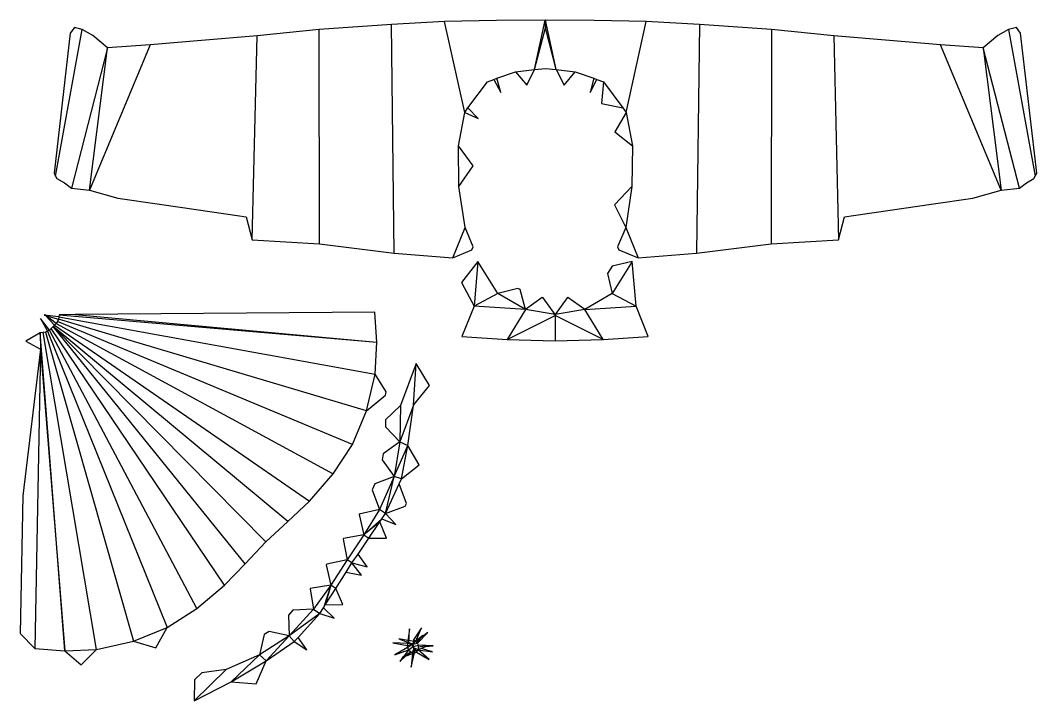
# Model space of a CAD drawing. Extents: x 8 to 1042, y 0 to 740.
# Drawn here: x 35.2 to 381.3, y 0 to 231.8 of the extents above; entities that cross this region are included whole.
import ezdxf

# ---------------------------------------------------------------- set-up
doc = ezdxf.new("R2010")
doc.units = 0

msp = doc.modelspace()

# ---------------------------------------------------------------- linework, layer by layer
at = {"layer": 'CutLine', "color": 8, "linetype": 'CONTINUOUS'}
for p, q in [((53.608489, 229.353473), (52.227906, 227.474831)), ((56.305497, 228.767934), (53.608489, 229.353473)), ((59.906753, 226.729265), (56.305497, 228.767934)), ((137.010624, 228.671594), (115.842353, 226.509945)), ((161.560489, 230.423143), (137.010624, 228.671594)), ((179.662327, 231.447917), (161.560489, 230.423143)), ((197.411036, 231.729232), (179.662327, 231.447917)), ((213.967229, 231.848593), (197.411036, 231.729232)), ((214.021366, 229.22984), (213.967229, 231.848593)), ((214.075485, 231.848593), (213.967763, 231.822743)), ((230.63177, 231.72934), (214.075485, 231.848593)), ((248.38039, 231.448052), (230.63177, 231.72934)), ((266.471965, 230.423143), (248.38039, 231.448052)), ((291.029241, 228.671707), (266.471965, 230.423143)), ((312.197473, 226.510102), (291.029241, 228.671707)), ((371.731727, 228.766803), (368.130461, 226.728095)), ((374.423406, 229.351973), (371.731727, 228.766803)), ((375.803523, 227.472989), (374.423406, 229.351973)), ((52.227906, 227.474831), (46.712339, 179.80929)), ((64.928705, 222.463289), (59.906753, 226.729265)), ((115.842353, 226.509945), (96.871385, 224.969356)), ((331.163228, 224.968879), (312.197473, 226.510102)), ((368.130461, 226.728095), (363.108706, 222.461888)), ((381.325332, 179.808251), (375.803523, 227.472989)), ((79.452173, 223.538426), (64.928705, 222.463289)), ((96.871385, 224.969356), (79.452173, 223.538426)), ((348.582376, 223.537649), (331.163228, 224.968879)), ((363.108706, 222.461888), (348.582376, 223.537649)), ((207.653656, 209.720879), (210.364718, 215.060575)), ((210.364718, 215.060575), (214.02141, 215.427816)), ((214.02141, 215.427816), (217.678105, 215.060598)), ((217.678105, 215.060598), (220.382219, 209.721049)), ((194.289902, 210.903241), (196.449879, 211.655671)), ((196.449879, 211.655671), (198.824612, 207.218151)), ((197.519711, 212.079033), (203.815171, 214.317425)), ((198.824612, 207.218151), (197.519711, 212.079033)), ((203.815171, 214.317425), (207.653656, 209.720879)), ((220.382219, 209.721049), (224.215685, 214.317522)), ((224.215685, 214.317522), (230.523126, 212.079141)), ((230.523126, 212.079141), (229.218054, 207.218309)), ((229.218054, 207.218309), (231.592869, 211.65578)), ((231.592869, 211.65578), (233.752937, 210.903353)), ((187.628343, 202.004017), (194.289902, 210.903241)), ((233.752937, 210.903353), (233.072435, 203.460878)), ((191.159503, 198.343717), (187.628343, 202.004017)), ((233.072435, 203.460878), (240.402609, 202.004144)), ((240.402609, 202.004144), (241.495366, 200.487774)), ((184.374751, 189.077608), (186.547517, 200.487656)), ((186.547517, 200.487656), (191.159503, 198.343717)), ((241.495366, 200.487774), (237.663626, 193.851944)), ((237.663626, 193.851944), (243.657108, 189.077569)), ((189.460398, 182.21702), (184.374751, 189.077608)), ((243.657108, 189.077569), (243.496136, 175.232289)), ((184.546817, 175.232166), (189.460398, 182.21702)), ((46.712339, 179.80929), (47.20111, 178.693234)), ((47.20111, 178.693234), (47.635886, 177.947829)), ((47.635886, 177.947829), (50.21641, 176.435807)), ((377.822668, 176.434997), (380.397997, 177.946405)), ((380.397997, 177.946405), (380.836575, 178.692189)), ((380.836575, 178.692189), (381.325332, 179.808251)), ((50.21641, 176.435807), (52.593225, 174.682336)), ((52.593225, 174.682336), (58.763618, 173.998)), ((58.763618, 173.998), (68.455257, 171.289705)), ((186.642474, 161.201652), (184.546817, 175.232166)), ((243.496136, 175.232289), (237.503183, 168.955644)), ((359.583603, 171.289202), (369.270323, 173.996969)), ((369.270323, 173.996969), (375.440772, 174.680724)), ((375.440772, 174.680724), (377.822668, 176.434997)), ((68.455257, 171.289705), (82.619176, 169.216135)), ((345.414706, 169.215478), (359.583603, 171.289202)), ((82.619176, 169.216135), (95.844531, 167.266053)), ((95.844531, 167.266053), (109.053318, 165.29883)), ((237.503183, 168.955644), (241.400517, 161.20177)), ((318.985786, 165.298907), (332.189366, 167.265564)), ((332.189366, 167.265564), (345.414706, 169.215478)), ((109.053318, 165.29883), (112.168338, 164.856949)), ((112.168338, 164.856949), (114.193166, 157.089007)), ((313.846818, 157.089168), (315.864805, 164.856584)), ((315.864805, 164.856584), (318.985786, 165.298907)), ((189.412294, 154.695647), (186.642474, 161.201652)), ((241.400517, 161.20177), (238.630669, 154.695777)), ((114.193166, 157.089007), (137.079944, 155.716474)), ((290.960076, 155.716587), (313.846818, 157.089168)), ((137.079944, 155.716474), (162.50514, 152.443286)), ((162.50514, 152.443286), (182.474256, 150.853218)), ((182.474256, 150.853218), (188.98026, 153.623038)), ((188.98026, 153.623038), (189.412294, 154.695647)), ((238.630669, 154.695777), (239.062686, 153.623194)), ((239.062686, 153.623194), (245.568678, 150.853346)), ((245.568678, 150.853346), (265.527211, 152.443287)), ((265.527211, 152.443287), (290.960076, 155.716587)), ((191.043297, 149.672639), (185.407625, 142.50768)), ((197.835358, 138.706685), (191.043297, 149.672639)), ((243.590978, 149.672031), (236.707592, 148.053701)), ((244.910936, 134.484437), (243.590978, 149.672031)), ((236.707592, 148.053701), (235.181251, 145.589053)), ((235.181251, 145.589053), (236.799581, 138.705666)), ((185.407625, 142.50768), (189.735061, 134.484542)), ((204.672038, 140.512178), (197.835358, 138.706685)), ((205.406636, 140.084519), (204.672038, 140.512178)), ((207.212129, 133.247839), (205.406636, 140.084519)), ((236.799581, 138.705666), (227.422427, 133.247478)), ((212.971065, 137.350845), (207.212129, 133.247839)), ((213.226268, 137.307993), (212.971065, 137.350845)), ((217.3232, 131.557582), (213.226268, 137.307993)), ((221.419232, 137.308636), (217.318426, 131.550879)), ((221.662849, 137.349581), (221.419232, 137.308636)), ((227.422427, 133.247478), (221.662849, 137.349581)), ((43.816281, 131.293067), (43.431355, 131.587247)), ((43.431355, 131.587247), (43.698057, 131.307243)), ((53.93555, 131.618298), (48.442913, 131.431122)), ((155.972934, 132.393115), (53.93555, 131.618298)), ((156.624778, 122.15507), (155.972934, 132.393115)), ((189.735061, 134.484542), (185.593893, 124.125254)), ((217.317128, 131.549057), (217.323197, 131.207795)), ((249.052285, 124.125254), (244.910936, 134.484437)), ((45.165347, 126.310971), (42.035923, 130.230319)), ((42.035923, 130.230319), (44.514291, 125.870013)), ((48.342503, 130.750326), (43.361816, 131.347562)), ((43.361816, 131.347562), (48.181511, 129.956706)), ((43.772552, 131.229033), (46.890523, 127.955558)), ((47.416312, 128.541737), (43.977427, 131.169911)), ((47.868212, 129.188731), (47.416312, 128.541737)), ((48.181511, 129.956706), (47.868212, 129.188731)), ((48.442913, 131.431122), (48.342503, 130.750326)), ((41.997796, 125.327433), (37.028943, 122.523591)), ((42.94752, 125.413203), (41.997796, 125.327433)), ((43.742891, 125.56531), (42.94752, 125.413203)), ((44.514291, 125.870013), (43.742891, 125.56531)), ((45.761041, 126.835233), (45.165347, 126.310971)), ((46.441139, 127.473578), (45.761041, 126.835233)), ((46.890523, 127.955558), (46.441139, 127.473578)), ((37.028943, 122.523591), (42.059462, 119.831954)), ((156.098425, 111.317829), (156.624778, 122.15507)), ((185.593893, 124.125254), (200.983983, 123.073456)), ((200.983983, 123.073456), (217.323093, 122.581996)), ((217.323093, 122.581996), (233.662305, 123.073064)), ((233.662305, 123.073064), (249.052285, 124.125254)), ((42.059462, 119.831954), (36.104874, 69.844959)), ((170.044559, 114.871393), (164.646663, 100.614728)), ((174.543856, 107.450604), (170.044559, 114.871393)), ((159.80502, 105.296106), (156.098425, 111.317829)), ((169.066926, 100.718961), (174.543856, 107.450604)), ((153.112141, 98.769269), (159.529508, 104.138384)), ((159.529508, 104.138384), (159.80502, 105.296106)), ((164.646663, 100.614728), (159.588755, 95.673315)), ((167.213311, 86.997081), (169.066926, 100.718961)), ((148.320521, 87.342418), (153.112141, 98.769269)), ((159.588755, 95.673315), (159.560902, 93.282653)), ((159.560902, 93.282653), (164.502315, 88.224744)), ((141.717025, 77.287083), (148.320521, 87.342418)), ((164.502315, 88.224744), (158.75351, 84.107556)), ((171.028146, 80.350686), (167.213311, 86.997081)), ((158.75351, 84.107556), (158.422325, 82.104963)), ((158.422325, 82.104963), (162.539513, 76.356158)), ((165.022478, 75.590489), (171.028146, 80.350686)), ((133.70129, 68.012859), (141.717025, 77.287083)), ((162.539513, 76.356158), (155.925806, 73.854382)), ((155.925806, 73.854382), (154.997254, 71.795932)), ((164.279632, 73.882942), (165.022478, 75.590489)), ((166.720368, 67.246466), (164.279632, 73.882942)), ((36.104874, 69.844959), (35.209323, 22.904659)), ((154.997254, 71.795932), (157.49903, 65.182225)), ((126.339199, 61.066335), (133.70129, 68.012859)), ((159.615513, 63.792424), (166.251989, 66.23316)), ((166.251989, 66.23316), (166.720368, 67.246466)), ((150.622625, 63.534482), (150.558843, 63.430501)), ((150.558843, 63.430501), (152.206586, 56.554096)), ((157.49903, 65.182225), (150.622625, 63.534482)), ((163.069193, 60.000326), (159.615513, 63.792424)), ((118.817183, 54.083533), (126.339199, 61.066335)), ((157.661366, 60.964022), (158.310441, 61.914011)), ((159.954744, 55.405135), (157.661366, 60.964022)), ((158.310441, 61.914011), (163.069193, 60.000326)), ((152.206586, 56.554096), (145.264127, 55.211609)), ((150.231037, 49.965667), (153.941365, 55.413815)), ((153.941365, 55.413815), (159.954744, 55.405135)), ((111.761229, 46.646496), (118.817183, 54.083533)), ((145.264127, 55.211609), (145.116546, 54.993268)), ((145.116546, 54.993268), (146.459032, 48.050809)), ((153.272465, 45.592306), (150.231037, 49.965667)), ((104.725177, 39.354262), (111.761229, 46.646496)), ((139.551228, 46.540103), (139.415418, 46.328264)), ((139.415418, 46.328264), (140.926124, 39.42046)), ((146.459032, 48.050809), (139.551228, 46.540103)), ((151.410193, 42.763739), (148.122845, 46.955386)), ((148.122845, 46.955386), (153.272465, 45.592306)), ((142.659187, 38.277573), (146.190848, 43.829103)), ((146.190848, 43.829103), (151.410193, 42.763739)), ((95.361891, 31.442818), (104.725177, 39.354262)), ((133.958356, 38.216215), (133.881558, 38.107326)), ((133.881558, 38.107326), (135.085803, 31.139557)), ((140.926124, 39.42046), (133.958356, 38.216215)), ((145.040607, 32.752414), (142.659187, 38.277573)), ((85.234527, 24.955951), (95.361891, 31.442818)), ((138.40866, 31.68591), (139.024834, 32.657462)), ((142.047264, 28.070862), (138.40866, 31.68591)), ((139.024834, 32.657462), (145.040607, 32.752414)), ((128.021785, 30.823884), (126.497912, 29.157444)), ((126.497912, 29.157444), (126.813586, 22.093426)), ((135.085803, 31.139557), (128.021785, 30.823884)), ((129.774329, 21.480881), (137.198914, 29.744633)), ((137.198914, 29.744633), (142.047264, 28.070862)), ((81.376483, 17.991845), (85.234527, 24.955951)), ((167.771104, 24.466156), (167.040782, 19.513634)), ((167.531764, 19.4658), (167.771104, 24.466156)), ((171.864049, 24.882513), (169.085715, 20.699408)), ((169.934937, 20.323136), (171.864049, 24.882513)), ((35.209323, 22.904659), (40.113038, 17.810194)), ((118.19972, 22.513753), (116.686221, 15.606559)), ((119.906392, 23.606925), (118.19972, 22.513753)), ((126.813586, 22.093426), (119.906392, 23.606925)), ((132.789684, 17.384418), (129.774329, 21.480881)), ((167.192449, 20.542134), (164.148519, 21.080205)), ((164.148519, 21.080205), (167.107998, 19.969447)), ((172.312289, 22.201962), (169.874488, 20.275364)), ((170.231634, 19.880187), (172.312289, 22.201962)), ((170.424382, 19.655832), (173.958392, 23.215074)), ((173.958392, 23.215074), (171.823676, 21.656725)), ((40.113038, 17.810194), (50.331166, 17.041058)), ((55.939309, 12.247371), (61.173596, 17.446694)), ((61.173596, 17.446694), (73.754769, 20.292445)), ((73.754769, 20.292445), (81.376483, 17.991845)), ((118.884481, 13.600491), (128.49826, 20.11518)), ((128.49826, 20.11518), (132.789684, 17.384418)), ((167.040782, 19.513634), (162.033804, 19.710445)), ((162.033804, 19.710445), (166.971658, 18.858293)), ((167.116687, 18.084325), (162.718078, 15.674356)), ((162.718078, 15.674356), (167.440264, 17.364525)), ((167.440264, 17.364525), (165.668574, 14.987549)), ((166.971658, 18.858293), (167.116687, 18.084325)), ((168.37502, 19.090332), (167.531764, 19.4658)), ((167.547967, 19.804317), (168.72125, 19.363958)), ((169.093117, 20.206157), (167.580004, 20.473627)), ((168.901767, 19.506621), (168.37502, 19.090332)), ((168.849569, 19.315797), (168.963117, 18.464667)), ((169.085715, 20.699408), (169.093117, 20.206157)), ((169.169473, 18.031136), (169.840652, 17.106546)), ((170.769501, 18.949284), (170.424382, 19.655832)), ((174.415604, 14.017569), (170.638128, 17.327857)), ((170.638128, 17.327857), (175.615462, 16.703292)), ((170.652464, 17.396589), (174.146394, 18.777186)), ((175.782291, 18.73974), (170.769501, 18.949284)), ((174.146394, 18.777186), (170.797139, 18.275126)), ((175.615462, 16.703292), (171.766714, 17.836875)), ((173.256811, 18.425675), (175.782291, 18.73974)), ((50.331166, 17.041058), (55.939309, 12.247371)), ((116.686221, 15.606559), (105.356603, 10.589302)), ((164.441935, 13.341838), (166.385564, 15.206886)), ((165.625472, 14.929721), (164.441935, 13.341838)), ((168.660066, 16.506927), (165.374617, 14.838248)), ((165.374617, 14.838248), (169.455556, 16.326348)), ((166.706199, 15.514558), (168.062034, 16.815577)), ((168.062034, 16.815577), (168.781631, 16.444186)), ((168.259371, 11.459646), (169.459508, 16.325657)), ((168.742023, 16.066161), (168.259371, 11.459646)), ((169.459508, 16.325657), (169.46601, 16.927771)), ((169.459531, 16.327797), (170.080567, 16.554256)), ((169.840652, 17.106546), (169.465885, 16.916201)), ((169.46601, 16.927771), (169.56805, 16.968091)), ((170.080567, 16.554256), (174.415604, 14.017569)), ((105.356603, 10.589302), (97.064364, 9.532955)), ((115.518144, 5.752103), (118.884481, 13.600491)), ((94.513576, 7.069983), (94.389745, 0)), ((97.064364, 9.532955), (94.513576, 7.069983)), ((94.389745, 0), (107.009363, 6.480151)), ((107.009363, 6.480151), (115.518144, 5.752103))]:
    msp.add_line(p, q, dxfattribs=at)
at = {"layer": 'MountainLine', "color": 5, "linetype": 'CONTINUOUS'}
for p, q in [((137.079944, 155.716474), (137.010624, 228.671594)), ((162.50514, 152.443286), (161.560489, 230.423143)), ((186.547517, 200.487656), (179.662327, 231.447917)), ((210.364718, 215.060575), (214.021366, 229.22984)), ((214.075485, 231.848593), (214.021366, 229.22984)), ((217.678105, 215.060598), (214.021366, 229.22984)), ((241.495366, 200.487774), (248.38039, 231.448052)), ((266.471965, 230.423143), (265.527211, 152.443287)), ((291.029241, 228.671707), (290.960076, 155.716587)), ((79.452173, 223.538426), (58.763618, 173.998)), ((58.763618, 173.998), (64.928705, 222.463289)), ((369.270323, 173.996969), (348.582376, 223.537649)), ((363.108706, 222.461888), (369.270323, 173.996969)), ((191.043297, 149.672639), (189.735061, 134.484542)), ((197.835358, 138.706685), (189.735061, 134.484542)), ((236.799581, 138.705666), (244.910936, 134.484437)), ((207.212129, 133.247839), (200.983983, 123.073456)), ((217.323197, 131.207795), (217.329274, 131.549057)), ((233.662305, 123.073064), (227.422427, 133.247478)), ((47.416312, 128.541737), (46.890523, 127.955558)), ((47.416312, 128.541737), (141.717025, 77.287083)), ((148.320521, 87.342418), (47.868212, 129.188731)), ((48.342503, 130.750326), (48.181511, 129.956706)), ((153.112141, 98.769269), (48.181511, 129.956706)), ((48.342503, 130.750326), (156.098425, 111.317829)), ((48.442913, 131.431122), (156.624778, 122.15507)), ((217.323197, 131.207795), (217.323093, 122.581996)), ((50.331166, 17.041058), (41.997796, 125.327433)), ((61.173596, 17.446694), (42.94752, 125.413203)), ((43.742891, 125.56531), (73.754769, 20.292445)), ((45.165347, 126.310971), (44.514291, 125.870013)), ((44.514291, 125.870013), (85.234527, 24.955951)), ((95.361891, 31.442818), (45.165347, 126.310971)), ((104.725177, 39.354262), (45.761041, 126.835233)), ((111.761229, 46.646496), (46.441139, 127.473578)), ((118.817183, 54.083533), (46.441139, 127.473578)), ((126.339199, 61.066335), (46.441139, 127.473578)), ((46.890523, 127.955558), (133.70129, 68.012859)), ((42.059462, 119.831954), (40.113038, 17.810194)), ((169.066926, 100.718961), (164.502315, 88.224744)), ((164.502315, 88.224744), (162.539513, 76.356158)), ((164.502315, 88.224744), (167.213311, 86.997081)), ((162.539513, 76.356158), (157.49903, 65.182225)), ((165.022478, 75.590489), (162.539513, 76.356158)), ((159.615513, 63.792424), (157.49903, 65.182225)), ((157.661366, 60.964022), (152.206586, 56.554096)), ((152.206586, 56.554096), (153.941365, 55.413815)), ((148.122845, 46.955386), (146.459032, 48.050809)), ((140.926124, 39.42046), (139.024834, 32.657462)), ((142.659187, 38.277573), (140.926124, 39.42046)), ((135.085803, 31.139557), (126.813586, 22.093426)), ((135.085803, 31.139557), (137.198914, 29.744633)), ((126.813586, 22.093426), (116.686221, 15.606559)), ((126.813586, 22.093426), (128.49826, 20.11518)), ((167.040782, 19.513634), (166.971658, 18.858293)), ((166.971658, 18.858293), (168.37502, 19.090332)), ((167.531764, 19.4658), (167.040782, 19.513634)), ((167.116687, 18.084325), (168.37502, 19.090332)), ((167.116687, 18.084325), (167.440264, 17.364525)), ((167.440264, 17.364525), (168.963117, 18.464667)), ((167.440264, 17.364525), (168.062034, 16.815577)), ((168.963117, 18.464667), (168.37502, 19.090332)), ((169.169473, 18.031136), (168.781631, 16.444186)), ((169.907268, 20.257742), (168.849569, 19.315797)), ((169.093117, 20.206157), (168.849569, 19.315797)), ((168.849569, 19.315797), (170.424382, 19.655832)), ((168.963117, 18.464667), (170.769501, 18.949284)), ((169.169473, 18.031136), (168.963117, 18.464667)), ((169.907268, 20.257742), (169.085715, 20.699408)), ((169.907268, 20.257742), (169.093117, 20.206157)), ((170.638128, 17.327857), (169.169473, 18.031136)), ((169.46601, 16.927771), (169.169473, 18.031136)), ((169.840652, 17.106546), (170.638128, 17.327857)), ((170.424382, 19.655832), (169.907268, 20.257742)), ((170.080567, 16.554256), (170.638128, 17.327857)), ((170.638128, 17.327857), (170.803474, 18.120581)), ((170.803474, 18.120581), (170.769501, 18.949284)), ((116.686221, 15.606559), (107.009363, 6.480151)), ((118.884481, 13.600491), (116.686221, 15.606559)), ((168.781631, 16.444186), (169.459508, 16.325657)), ((169.840652, 17.106546), (170.080567, 16.554256)), ((105.356603, 10.589302), (94.389745, 0))]:
    msp.add_line(p, q, dxfattribs=at)
at = {"layer": 'ValleyLine', "color": 1, "linetype": 'CONTINUOUS'}
for p, q in [((47.20111, 178.693234), (56.305497, 228.767934)), ((210.364718, 215.060575), (213.967229, 231.848593)), ((217.678105, 215.060598), (214.075485, 231.848593)), ((371.731727, 228.766803), (380.836575, 178.692189)), ((114.193166, 157.089007), (115.842353, 226.509945)), ((312.197473, 226.510102), (313.846818, 157.089168)), ((64.928705, 222.463289), (52.593225, 174.682336)), ((375.440772, 174.680724), (363.108706, 222.461888)), ((203.815171, 214.317425), (210.364718, 215.060575)), ((217.678105, 215.060598), (224.215685, 214.317522)), ((196.449879, 211.655671), (197.519711, 212.079033)), ((230.523126, 212.079141), (231.592869, 211.65578)), ((233.752937, 210.903353), (240.402609, 202.004144)), ((186.547517, 200.487656), (187.628343, 202.004017)), ((241.495366, 200.487774), (243.657108, 189.077569)), ((184.546817, 175.232166), (184.374751, 189.077608)), ((243.496136, 175.232289), (241.400517, 161.20177)), ((182.474256, 150.853218), (186.642474, 161.201652)), ((241.400517, 161.20177), (245.568678, 150.853346)), ((243.590978, 149.672031), (236.799581, 138.705666)), ((207.212129, 133.247839), (197.835358, 138.706685)), ((53.93555, 131.618298), (156.624778, 122.15507)), ((207.212129, 133.247839), (189.735061, 134.484542)), ((217.329274, 131.549057), (207.212129, 133.247839)), ((227.422427, 133.247478), (217.317128, 131.549057)), ((227.422427, 133.247478), (244.910936, 134.484437)), ((200.983983, 123.073456), (217.323197, 131.207795)), ((233.662305, 123.073064), (217.323197, 131.207795)), ((41.997796, 125.327433), (42.059462, 119.831954)), ((42.059462, 119.831954), (50.331166, 17.041058)), ((169.066926, 100.718961), (170.044559, 114.871393)), ((153.112141, 98.769269), (156.098425, 111.317829)), ((164.646663, 100.614728), (164.502315, 88.224744)), ((162.539513, 76.356158), (167.213311, 86.997081)), ((165.022478, 75.590489), (167.213311, 86.997081)), ((159.615513, 63.792424), (162.539513, 76.356158)), ((159.615513, 63.792424), (164.279632, 73.882942)), ((157.49903, 65.182225), (152.206586, 56.554096)), ((158.310441, 61.914011), (159.615513, 63.792424)), ((158.310441, 61.914011), (152.206586, 56.554096)), ((153.941365, 55.413815), (157.661366, 60.964022)), ((152.206586, 56.554096), (146.459032, 48.050809)), ((148.122845, 46.955386), (150.231037, 49.965667)), ((146.459032, 48.050809), (140.926124, 39.42046)), ((146.190848, 43.829103), (148.122845, 46.955386)), ((140.926124, 39.42046), (135.085803, 31.139557)), ((140.926124, 39.42046), (138.40866, 31.68591)), ((139.024834, 32.657462), (142.659187, 38.277573)), ((137.198914, 29.744633), (138.40866, 31.68591)), ((137.198914, 29.744633), (126.813586, 22.093426)), ((73.754769, 20.292445), (85.234527, 24.955951)), ((118.884481, 13.600491), (126.813586, 22.093426)), ((128.49826, 20.11518), (129.774329, 21.480881)), ((50.331166, 17.041058), (61.173596, 17.446694)), ((107.009363, 6.480151), (118.884481, 13.600491))]:
    msp.add_line(p, q, dxfattribs=at)

doc.saveas('drawing.dxf')
